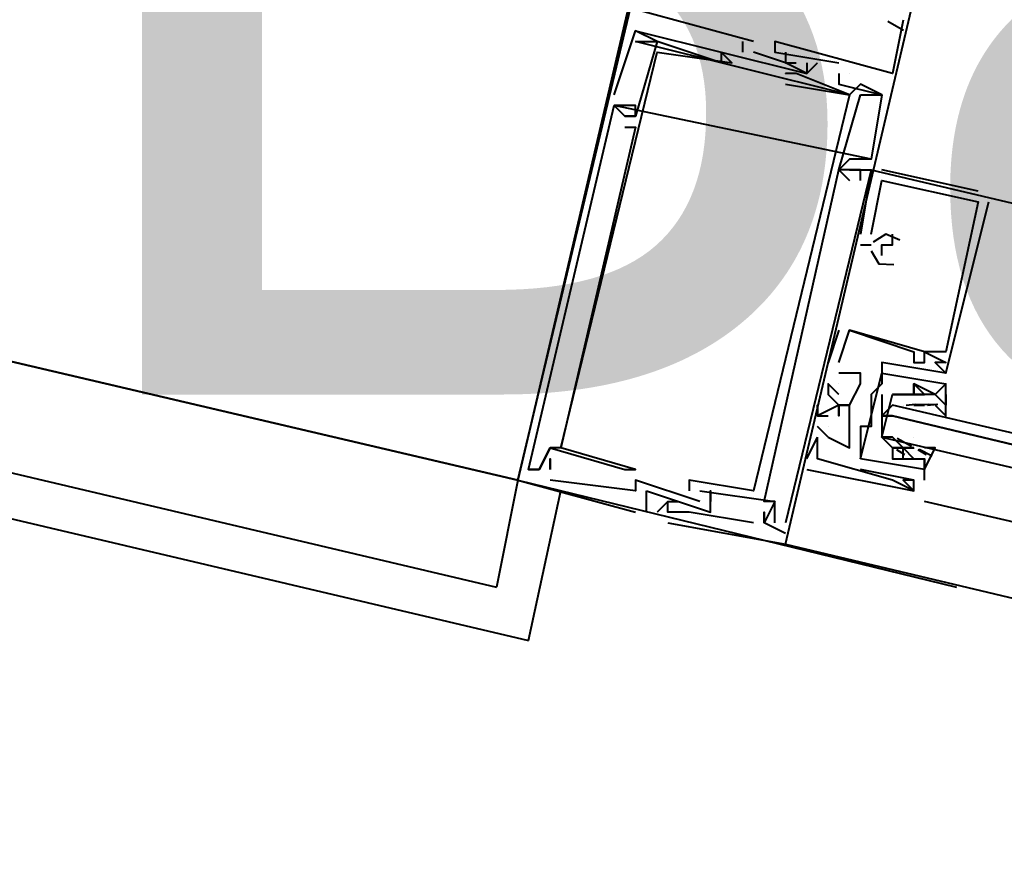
# Model space of a CAD drawing. Header units: feet. Extents: x -84 to 198, y -22 to 181.
# Drawn here: x 118.486 to 119.713, y 128.814 to 129.872 of the extents above; entities that cross this region are included whole.
import ezdxf
from ezdxf.enums import TextEntityAlignment as Align

# ---------------------------------------------------------------- set-up
doc = ezdxf.new("R2010")
doc.units = ezdxf.units.FT
for name, color, linetype in [('A-LINEA', 7, 'CONTINUOUS'), ('A-MURO-CONCRETO', 8, 'CONTINUOUS'), ('A-NOMBRE-ESPACIO', 2, 'CONTINUOUS')]:
    doc.layers.add(name, color=color, linetype=linetype)

msp = doc.modelspace()

# ---------------------------------------------------------------- linework, layer by layer
at = {"layer": 'A-LINEA'}
for p, q in [((113.5867, 130.4578), (119.08, 129.1644)), ((119.5676, 129.8699), (119.5871, 129.8584)), ((119.5676, 129.8699), (119.5871, 129.8584)), ((119.5676, 129.8699), (119.5871, 129.8584)), ((119.5867, 129.8711), (119.5867, 129.8711)), ((119.5867, 129.8711), (119.5867, 129.8711)), ((119.5867, 129.8711), (119.5867, 129.8711)), ((119.2533, 129.8578), (119.2533, 129.8578)), ((119.2533, 129.8578), (119.2533, 129.8578)), ((119.2533, 129.8578), (119.2533, 129.8578)), ((119.2533, 129.8578), (119.2533, 129.8578)), ((119.2533, 129.8578), (119.2533, 129.8578)), ((119.2533, 129.8578), (119.2533, 129.8578)), ((119.52, 129.7778), (119.2533, 129.8444)), ((119.2533, 129.8444), (119.2533, 129.8444)), ((119.52, 129.7778), (119.2533, 129.8444)), ((119.2533, 129.8444), (119.2533, 129.8444)), ((119.52, 129.7778), (119.2533, 129.8444)), ((119.2533, 129.8444), (119.2533, 129.8444)), ((119.28, 129.8444), (119.28, 129.8444)), ((119.28, 129.8444), (119.28, 129.8444)), ((119.28, 129.8444), (119.28, 129.8444)), ((119.28, 129.8444), (119.28, 129.8444)), ((119.28, 129.8444), (119.28, 129.8444)), ((119.28, 129.8444), (119.28, 129.8444)), ((119.3867, 129.8311), (119.3867, 129.8444)), ((119.3867, 129.8444), (119.3867, 129.8444)), ((119.3867, 129.8311), (119.3867, 129.8444)), ((119.3867, 129.8444), (119.3867, 129.8444)), ((119.3867, 129.8311), (119.3867, 129.8444)), ((119.3867, 129.8444), (119.3867, 129.8444)), ((119.4, 129.8444), (119.4, 129.8444)), ((119.4, 129.8444), (119.4, 129.8444)), ((119.4, 129.8444), (119.4, 129.8444)), ((119.4267, 129.8444), (119.4267, 129.8444)), ((119.4267, 129.8444), (119.4267, 129.8444)), ((119.4267, 129.8444), (119.4267, 129.8444)), ((119.28, 129.8311), (119.28, 129.8311)), ((119.28, 129.8311), (119.28, 129.8311)), ((119.28, 129.8311), (119.28, 129.8311)), ((119.36, 129.8311), (119.36, 129.8311)), ((119.36, 129.8311), (119.36, 129.8311)), ((119.36, 129.8311), (119.36, 129.8311)), ((119.3867, 129.8311), (119.3867, 129.8311)), ((119.3867, 129.8311), (119.3867, 129.8311)), ((119.3867, 129.8311), (119.3867, 129.8311)), ((119.4, 129.8311), (119.4, 129.8311)), ((119.4, 129.8311), (119.4, 129.8311)), ((119.4, 129.8311), (119.4, 129.8311)), ((119.4267, 129.8311), (119.4267, 129.8311)), ((119.4267, 129.8311), (119.4267, 129.8311)), ((119.4267, 129.8311), (119.4267, 129.8311)), ((119.44, 129.8311), (119.44, 129.8311)), ((119.44, 129.8311), (119.44, 129.8311)), ((119.44, 129.8311), (119.44, 129.8311)), ((119.36, 129.8178), (119.36, 129.8178)), ((119.36, 129.8178), (119.36, 129.8178)), ((119.36, 129.8178), (119.36, 129.8178)), ((119.3733, 129.8178), (119.3733, 129.8178)), ((119.3733, 129.8178), (119.3733, 129.8178)), ((119.3733, 129.8178), (119.3733, 129.8178)), ((119.44, 129.8178), (119.44, 129.8178)), ((119.44, 129.8178), (119.44, 129.8178)), ((119.44, 129.8178), (119.44, 129.8178)), ((119.44, 129.8178), (119.44, 129.8178)), ((119.44, 129.8178), (119.44, 129.8178)), ((119.44, 129.8178), (119.44, 129.8178)), ((119.44, 129.8178), (119.44, 129.8178)), ((119.44, 129.8178), (119.44, 129.8178)), ((119.44, 129.8178), (119.44, 129.8178)), ((119.4533, 129.8178), (119.4533, 129.8178)), ((119.4533, 129.8178), (119.4533, 129.8178)), ((119.4533, 129.8178), (119.4533, 129.8178)), ((119.4667, 129.8044), (119.48, 129.8178)), ((119.4667, 129.8178), (119.4667, 129.8178)), ((119.4667, 129.8044), (119.48, 129.8178)), ((119.4667, 129.8178), (119.4667, 129.8178)), ((119.4667, 129.8044), (119.48, 129.8178)), ((119.4667, 129.8178), (119.4667, 129.8178)), ((119.48, 129.8178), (119.48, 129.8178)), ((119.48, 129.8178), (119.48, 129.8178)), ((119.48, 129.8178), (119.48, 129.8178)), ((119.5067, 129.8178), (119.5067, 129.8178)), ((119.5067, 129.8178), (119.5067, 129.8178)), ((119.5067, 129.8178), (119.5067, 129.8178)), ((119.44, 129.8044), (119.44, 129.8044)), ((119.44, 129.8044), (119.44, 129.8044)), ((119.44, 129.8044), (119.44, 129.8044)), ((119.4533, 129.8044), (119.4533, 129.8044)), ((119.4533, 129.8044), (119.4533, 129.8044)), ((119.4533, 129.8044), (119.4533, 129.8044)), ((119.4667, 129.8044), (119.4667, 129.8044)), ((119.4667, 129.8044), (119.4667, 129.8044)), ((119.4667, 129.8044), (119.4667, 129.8044)), ((119.4667, 129.8044), (119.4667, 129.8044)), ((119.4667, 129.8044), (119.4667, 129.8044)), ((119.4667, 129.8044), (119.4667, 129.8044)), ((119.4667, 129.8044), (119.4667, 129.8044)), ((119.4667, 129.8044), (119.4667, 129.8044)), ((119.4667, 129.8044), (119.4667, 129.8044)), ((119.5067, 129.8044), (119.5067, 129.8044)), ((119.5067, 129.8044), (119.5067, 129.8044)), ((119.5067, 129.8044), (119.5067, 129.8044)), ((119.5067, 129.8044), (119.5067, 129.8044)), ((119.5067, 129.8044), (119.5067, 129.8044)), ((119.5067, 129.8044), (119.5067, 129.8044)), ((119.5067, 129.8044), (119.5067, 129.8044)), ((119.5067, 129.8044), (119.5067, 129.8044)), ((119.5067, 129.8044), (119.5067, 129.8044)), ((119.52, 129.8044), (119.52, 129.8044)), ((119.52, 129.8044), (119.52, 129.8044)), ((119.52, 129.8044), (119.52, 129.8044)), ((119.52, 129.8044), (119.52, 129.8044)), ((119.52, 129.8044), (119.52, 129.8044)), ((119.52, 129.8044), (119.52, 129.8044)), ((119.5733, 129.8044), (119.5733, 129.8044)), ((119.5733, 129.8044), (119.5733, 129.8044)), ((119.5733, 129.8044), (119.5733, 129.8044)), ((119.44, 129.7911), (119.44, 129.7911)), ((119.44, 129.7911), (119.44, 129.7911)), ((119.44, 129.7911), (119.44, 129.7911)), ((119.4667, 129.7911), (119.4667, 129.7911)), ((119.4667, 129.7911), (119.4667, 129.7911)), ((119.4667, 129.7911), (119.4667, 129.7911)), ((119.4667, 129.7911), (119.4667, 129.7911)), ((119.4667, 129.7911), (119.4667, 129.7911)), ((119.4667, 129.7911), (119.4667, 129.7911)), ((119.5067, 129.7911), (119.5067, 129.7911)), ((119.5067, 129.7911), (119.5067, 129.7911)), ((119.5067, 129.7911), (119.5067, 129.7911)), ((119.5333, 129.7911), (119.5333, 129.7911)), ((119.5333, 129.7911), (119.5333, 129.7911)), ((119.5333, 129.7911), (119.5333, 129.7911)), ((119.2267, 129.7778), (119.2267, 129.7778)), ((119.2267, 129.7778), (119.2267, 129.7778)), ((119.2267, 129.7778), (119.2267, 129.7778)), ((119.52, 129.7778), (119.52, 129.7778)), ((119.52, 129.7778), (119.52, 129.7778)), ((119.52, 129.7778), (119.52, 129.7778)), ((119.52, 129.7778), (119.52, 129.7778)), ((119.52, 129.7778), (119.52, 129.7778)), ((119.52, 129.7778), (119.52, 129.7778)), ((119.5333, 129.7778), (119.5333, 129.7778)), ((119.5333, 129.7778), (119.5333, 129.7778)), ((119.5333, 129.7778), (119.5333, 129.7778)), ((119.56, 129.7778), (119.56, 129.7778)), ((119.56, 129.7778), (119.56, 129.7778)), ((119.56, 129.7778), (119.56, 129.7778)), ((119.56, 129.7778), (119.56, 129.7778)), ((119.56, 129.7778), (119.56, 129.7778)), ((119.56, 129.7778), (119.56, 129.7778)), ((119.56, 129.7778), (119.56, 129.7778)), ((119.56, 129.7778), (119.56, 129.7778)), ((119.56, 129.7778), (119.56, 129.7778)), ((119.5467, 129.6978), (119.2267, 129.7644)), ((119.2267, 129.7644), (119.2267, 129.7644)), ((119.2267, 129.7644), (119.2267, 129.7644)), ((119.5467, 129.6978), (119.2267, 129.7644)), ((119.2267, 129.7644), (119.2267, 129.7644)), ((119.2267, 129.7644), (119.2267, 129.7644)), ((119.5467, 129.6978), (119.2267, 129.7644)), ((119.2267, 129.7644), (119.2267, 129.7644)), ((119.2267, 129.7644), (119.2267, 129.7644)), ((119.2533, 129.7644), (119.2533, 129.7644)), ((119.2533, 129.7644), (119.2533, 129.7644)), ((119.2533, 129.7644), (119.2533, 129.7644)), ((119.24, 129.7511), (119.24, 129.7511)), ((119.24, 129.7511), (119.24, 129.7511)), ((119.24, 129.7511), (119.24, 129.7511)), ((119.24, 129.7511), (119.24, 129.7511)), ((119.24, 129.7511), (119.24, 129.7511)), ((119.24, 129.7511), (119.24, 129.7511)), ((119.24, 129.7511), (119.24, 129.7511)), ((119.24, 129.7511), (119.24, 129.7511)), ((119.24, 129.7511), (119.24, 129.7511)), ((119.2533, 129.7511), (119.2533, 129.7511)), ((119.2533, 129.7511), (119.2533, 129.7511)), ((119.2533, 129.7511), (119.2533, 129.7511)), ((119.2533, 129.7511), (119.2533, 129.7511)), ((119.2533, 129.7511), (119.2533, 129.7511)), ((119.2533, 129.7511), (119.2533, 129.7511)), ((119.2533, 129.7511), (119.2533, 129.7511)), ((119.2533, 129.7511), (119.2533, 129.7511)), ((119.2533, 129.7511), (119.2533, 129.7511)), ((119.24, 129.7378), (119.24, 129.7378)), ((119.24, 129.7378), (119.2533, 129.7378)), ((119.24, 129.7378), (119.24, 129.7378)), ((119.24, 129.7378), (119.2533, 129.7378)), ((119.24, 129.7378), (119.24, 129.7378)), ((119.24, 129.7378), (119.2533, 129.7378)), ((119.2533, 129.7378), (119.2533, 129.7378)), ((119.2533, 129.7378), (119.2533, 129.7378)), ((119.2533, 129.7378), (119.2533, 129.7378)), ((119.52, 129.6978), (119.52, 129.6978)), ((119.52, 129.6978), (119.52, 129.6978)), ((119.52, 129.6978), (119.52, 129.6978)), ((119.5467, 129.6978), (119.5467, 129.6978)), ((119.5467, 129.6978), (119.5467, 129.6978)), ((119.5467, 129.6978), (119.5467, 129.6978)), ((119.5067, 129.6844), (119.5067, 129.6844)), ((119.5067, 129.6844), (119.5067, 129.6844)), ((119.5067, 129.6844), (119.5067, 129.6844)), ((119.5067, 129.6844), (119.5067, 129.6844)), ((119.5067, 129.6844), (119.5067, 129.6844)), ((119.5067, 129.6844), (119.5067, 129.6844)), ((119.5067, 129.6844), (119.5067, 129.6844)), ((119.5067, 129.6844), (119.5067, 129.6844)), ((119.5067, 129.6844), (119.5067, 129.6844)), ((119.52, 129.6844), (119.52, 129.6844)), ((119.52, 129.6844), (119.52, 129.6844)), ((119.52, 129.6844), (119.52, 129.6844)), ((119.52, 129.6844), (119.52, 129.6844)), ((119.52, 129.6844), (119.52, 129.6844)), ((119.52, 129.6844), (119.52, 129.6844)), ((119.5333, 129.6844), (119.5333, 129.6844)), ((119.5467, 129.6844), (119.5333, 129.6044)), ((119.5333, 129.6844), (119.5333, 129.6844)), ((119.5467, 129.6844), (119.5333, 129.6044)), ((119.5333, 129.6844), (119.5333, 129.6844)), ((119.5467, 129.6844), (119.5333, 129.6044)), ((119.5467, 129.6844), (119.5467, 129.6844)), ((119.5467, 129.6844), (119.5467, 129.6844)), ((119.5467, 129.6844), (119.5467, 129.6844)), ((119.5467, 129.6844), (119.5467, 129.6844)), ((119.5467, 129.6844), (119.5467, 129.6844)), ((119.5467, 129.6844), (119.5467, 129.6844)), ((119.68, 129.6578), (119.56, 129.6844)), ((119.56, 129.6844), (119.56, 129.6844)), ((119.68, 129.6578), (119.56, 129.6844)), ((119.56, 129.6844), (119.56, 129.6844)), ((119.68, 129.6578), (119.56, 129.6844)), ((119.56, 129.6844), (119.56, 129.6844)), ((119.52, 129.6711), (119.52, 129.6711)), ((119.52, 129.6711), (119.52, 129.6711)), ((119.52, 129.6711), (119.52, 129.6711)), ((119.5333, 129.6711), (119.5333, 129.6711)), ((119.5333, 129.6711), (119.5333, 129.6711)), ((119.5333, 129.6711), (119.5333, 129.6711)), ((119.56, 129.6711), (119.56, 129.6711)), ((119.56, 129.6711), (119.56, 129.6711)), ((119.56, 129.6711), (119.56, 129.6711)), ((119.56, 129.6711), (119.56, 129.6711)), ((119.56, 129.6711), (119.56, 129.6711)), ((119.56, 129.6711), (119.56, 129.6711)), ((119.68, 129.6578), (119.68, 129.6578)), ((119.68, 129.6578), (119.68, 129.6578)), ((119.68, 129.6578), (119.68, 129.6578)), ((119.68, 129.6444), (119.68, 129.6444)), ((119.68, 129.6444), (119.68, 129.6444)), ((119.68, 129.6444), (119.68, 129.6444)), ((119.68, 129.6444), (119.68, 129.6444)), ((119.68, 129.6444), (119.68, 129.6444)), ((119.68, 129.6444), (119.68, 129.6444)), ((119.6933, 129.6444), (119.6933, 129.6444)), ((119.6933, 129.6444), (119.6933, 129.6444)), ((119.6933, 129.6444), (119.6933, 129.6444)), ((119.5333, 129.6044), (119.5333, 129.6044)), ((119.5333, 129.6044), (119.5333, 129.6044)), ((119.5333, 129.6044), (119.5333, 129.6044)), ((119.5467, 129.6044), (119.5467, 129.6044)), ((119.5467, 129.6044), (119.5467, 129.6044)), ((119.5467, 129.6044), (119.5467, 129.6044)), ((119.5733, 129.6044), (119.5733, 129.6044)), ((119.5733, 129.6044), (119.5733, 129.6044)), ((119.5733, 129.6044), (119.5733, 129.6044)), ((119.5333, 129.5911), (119.5467, 129.5911)), ((119.5333, 129.5911), (119.5333, 129.5911)), ((119.5333, 129.5911), (119.5467, 129.5911)), ((119.5333, 129.5911), (119.5333, 129.5911)), ((119.5333, 129.5911), (119.5467, 129.5911)), ((119.5333, 129.5911), (119.5333, 129.5911)), ((119.5467, 129.5911), (119.5467, 129.5911)), ((119.5467, 129.5911), (119.5467, 129.5911)), ((119.5467, 129.5911), (119.5467, 129.5911)), ((119.56, 129.5911), (119.56, 129.5911)), ((119.56, 129.5911), (119.56, 129.5911)), ((119.56, 129.5911), (119.56, 129.5911)), ((119.5733, 129.5911), (119.5733, 129.5911)), ((119.5733, 129.5911), (119.5733, 129.5911)), ((119.5733, 129.5911), (119.5733, 129.5911)), ((119.56, 129.5778), (119.56, 129.5778)), ((119.56, 129.5778), (119.56, 129.5778)), ((119.56, 129.5778), (119.56, 129.5778)), ((119.5067, 129.4844), (119.4933, 129.4444)), ((119.5067, 129.4844), (119.4933, 129.4444)), ((119.5067, 129.4844), (119.4933, 129.4444)), ((119.5067, 129.4844), (119.5067, 129.4844)), ((119.5067, 129.4844), (119.5067, 129.4844)), ((119.5067, 129.4844), (119.5067, 129.4844)), ((119.52, 129.4844), (119.52, 129.4844)), ((119.52, 129.4844), (119.52, 129.4844)), ((119.52, 129.4844), (119.52, 129.4844)), ((119.52, 129.4844), (119.52, 129.4844)), ((119.52, 129.4844), (119.52, 129.4844)), ((119.52, 129.4844), (119.52, 129.4844)), ((119.6, 129.4578), (119.6, 129.4578)), ((119.6, 129.4578), (119.6, 129.4578)), ((119.6, 129.4578), (119.6, 129.4578)), ((119.6, 129.4578), (119.6, 129.4578)), ((119.6, 129.4578), (119.6, 129.4578)), ((119.6, 129.4578), (119.6, 129.4578)), ((119.6133, 129.4578), (119.6133, 129.4578)), ((119.6133, 129.4578), (119.6133, 129.4578)), ((119.6133, 129.4578), (119.6133, 129.4578)), ((119.6133, 129.4578), (119.6133, 129.4578)), ((119.6133, 129.4578), (119.6133, 129.4578)), ((119.6133, 129.4578), (119.6133, 129.4578)), ((119.64, 129.4578), (119.64, 129.4578)), ((119.64, 129.4578), (119.64, 129.4578)), ((119.64, 129.4578), (119.64, 129.4578)), ((119.4933, 129.4444), (119.4933, 129.4444)), ((119.4933, 129.4444), (119.4933, 129.4444)), ((119.4933, 129.4444), (119.4933, 129.4444)), ((119.5067, 129.4444), (119.5067, 129.4444)), ((119.5067, 129.4444), (119.5067, 129.4444)), ((119.5067, 129.4444), (119.5067, 129.4444)), ((119.5067, 129.4444), (119.5067, 129.4444)), ((119.5067, 129.4444), (119.5067, 129.4444)), ((119.5067, 129.4444), (119.5067, 129.4444)), ((119.56, 129.4444), (119.56, 129.4444)), ((119.56, 129.4444), (119.56, 129.4444)), ((119.6, 129.4444), (119.6, 129.4444)), ((119.6, 129.4444), (119.6, 129.4444)), ((119.6, 129.4444), (119.6, 129.4444)), ((119.6133, 129.4444), (119.6133, 129.4444)), ((119.6133, 129.4444), (119.6133, 129.4444)), ((119.6133, 129.4444), (119.6133, 129.4444)), ((119.6267, 129.4444), (119.6267, 129.4444)), ((119.6267, 129.4444), (119.6267, 129.4444)), ((119.6267, 129.4444), (119.6267, 129.4444)), ((119.64, 129.4444), (119.64, 129.4444)), ((119.64, 129.4444), (119.64, 129.4444)), ((119.64, 129.4444), (119.64, 129.4444)), ((119.5067, 129.4311), (119.5067, 129.4311)), ((119.5067, 129.4311), (119.5067, 129.4311)), ((119.5067, 129.4311), (119.5067, 129.4311)), ((119.5067, 129.4311), (119.5067, 129.4311)), ((119.5067, 129.4311), (119.5067, 129.4311)), ((119.5067, 129.4311), (119.5067, 129.4311)), ((119.5067, 129.4311), (119.5067, 129.4311)), ((119.5067, 129.4311), (119.5067, 129.4311)), ((119.5067, 129.4311), (119.5067, 129.4311)), ((119.5333, 129.4311), (119.5333, 129.4311)), ((119.5333, 129.4311), (119.5333, 129.4311)), ((119.5333, 129.4311), (119.5333, 129.4311)), ((119.56, 129.4311), (119.56, 129.4311)), ((119.56, 129.4311), (119.56, 129.4311)), ((119.64, 129.4311), (119.64, 129.4311)), ((119.64, 129.4311), (119.64, 129.4311)), ((119.64, 129.4311), (119.64, 129.4311)), ((119.64, 129.4311), (119.64, 129.4311)), ((119.64, 129.4311), (119.64, 129.4311)), ((119.4933, 129.4178), (119.4933, 129.4178)), ((119.4933, 129.4178), (119.4933, 129.4178)), ((119.4933, 129.4178), (119.4933, 129.4178)), ((119.5067, 129.4178), (119.5067, 129.4178)), ((119.5067, 129.4178), (119.5067, 129.4178)), ((119.5067, 129.4178), (119.5067, 129.4178)), ((119.5333, 129.4178), (119.5333, 129.4178)), ((119.5333, 129.4178), (119.5333, 129.4178)), ((119.5333, 129.4178), (119.5333, 129.4178)), ((119.56, 129.4178), (119.56, 129.4178)), ((119.56, 129.4178), (119.56, 129.4178)), ((119.6, 129.4178), (119.6, 129.4178)), ((119.6, 129.4178), (119.6, 129.4178)), ((119.6, 129.4178), (119.6, 129.4178)), ((119.6, 129.4178), (119.6, 129.4178)), ((119.64, 129.4178), (119.64, 129.4178)), ((119.64, 129.4178), (119.64, 129.4178)), ((119.64, 129.4178), (119.64, 129.4178)), ((119.64, 129.4178), (119.64, 129.4178)), ((119.4933, 129.4044), (119.4933, 129.4044)), ((119.4933, 129.4044), (119.4933, 129.4044)), ((119.4933, 129.4044), (119.4933, 129.4044)), ((119.5067, 129.4044), (119.5067, 129.4044)), ((119.5067, 129.4044), (119.5067, 129.4044)), ((119.5067, 129.4044), (119.5067, 129.4044)), ((119.5467, 129.4044), (119.5467, 129.4044)), ((119.5467, 129.4044), (119.5467, 129.4044)), ((119.6, 129.4044), (119.6, 129.4044)), ((119.6, 129.4044), (119.6, 129.4044)), ((119.6, 129.4044), (119.6, 129.4044)), ((119.6, 129.4044), (119.6, 129.4044)), ((119.6133, 129.4044), (119.6133, 129.4044)), ((119.6133, 129.4044), (119.6133, 129.4044)), ((119.6133, 129.4044), (119.6133, 129.4044)), ((119.6133, 129.4044), (119.6133, 129.4044)), ((119.6267, 129.4044), (119.6267, 129.4044)), ((119.6267, 129.4044), (119.6267, 129.4044)), ((119.6267, 129.4044), (119.6267, 129.4044)), ((119.6267, 129.4044), (119.6267, 129.4044)), ((119.48, 129.3911), (119.48, 129.3911)), ((119.48, 129.3911), (119.48, 129.3911)), ((119.48, 129.3911), (119.48, 129.3911)), ((119.5067, 129.3911), (119.5067, 129.3911)), ((119.5067, 129.3911), (119.5067, 129.3911)), ((119.5067, 129.3911), (119.5067, 129.3911)), ((119.52, 129.3911), (119.52, 129.3911)), ((119.52, 129.3911), (119.52, 129.3911)), ((119.52, 129.3911), (119.52, 129.3911)), ((119.5467, 129.3911), (119.5467, 129.3911)), ((119.5467, 129.3911), (119.5467, 129.3911)), ((119.5867, 129.3911), (119.5867, 129.3911)), ((119.5902, 129.3913), (119.6021, 129.3923)), ((119.5977, 129.392), (119.6181, 129.3925)), ((119.6, 129.3911), (119.6133, 129.3911)), ((119.6, 129.3911), (119.6, 129.3911)), ((119.6115, 129.3919), (119.6298, 129.3922)), ((119.6133, 129.3911), (119.6133, 129.3911)), ((119.6133, 129.3911), (119.6133, 129.3911)), ((119.6168, 129.3913), (119.6287, 129.3923)), ((119.64, 129.3911), (119.64, 129.3911)), ((119.64, 129.3911), (119.64, 129.3911)), ((119.48, 129.3778), (119.48, 129.3778)), ((119.48, 129.3778), (119.48, 129.3778)), ((119.48, 129.3778), (119.48, 129.3778)), ((119.48, 129.3778), (119.48, 129.3778)), ((119.48, 129.3778), (119.48, 129.3778)), ((119.48, 129.3778), (119.48, 129.3778)), ((119.4933, 129.3778), (119.4933, 129.3778)), ((119.4933, 129.3778), (119.4933, 129.3778)), ((119.4933, 129.3778), (119.4933, 129.3778)), ((119.56, 129.3778), (119.56, 129.3778)), ((119.4933, 129.3511), (119.48, 129.3644)), ((119.48, 129.3644), (119.48, 129.3644)), ((119.4933, 129.3511), (119.48, 129.3644)), ((119.48, 129.3644), (119.48, 129.3644)), ((119.4933, 129.3511), (119.48, 129.3644)), ((119.48, 129.3644), (119.48, 129.3644)), ((119.4933, 129.3644), (119.4933, 129.3644)), ((119.4933, 129.3644), (119.4933, 129.3644)), ((119.4933, 129.3644), (119.4933, 129.3644)), ((119.52, 129.3644), (119.52, 129.3644)), ((119.52, 129.3644), (119.52, 129.3644)), ((119.52, 129.3644), (119.52, 129.3644)), ((119.5333, 129.3644), (119.5333, 129.3644)), ((119.5333, 129.3644), (119.5333, 129.3644)), ((119.5467, 129.3644), (119.5467, 129.3644)), ((119.5467, 129.3644), (119.5467, 129.3644)), ((119.48, 129.3511), (119.48, 129.3511)), ((119.48, 129.3511), (119.48, 129.3511)), ((119.48, 129.3511), (119.48, 129.3511)), ((119.48, 129.3511), (119.48, 129.3511)), ((119.48, 129.3511), (119.48, 129.3511)), ((119.48, 129.3511), (119.48, 129.3511)), ((119.4933, 129.3511), (119.4933, 129.3511)), ((119.4933, 129.3511), (119.4933, 129.3511)), ((119.4933, 129.3511), (119.4933, 129.3511)), ((119.4933, 129.3511), (119.4933, 129.3511)), ((119.4933, 129.3511), (119.4933, 129.3511)), ((119.4933, 129.3511), (119.4933, 129.3511)), ((119.5733, 129.3511), (119.5733, 129.3511)), ((119.6, 129.3511), (119.6, 129.3511)), ((119.5972, 129.3397), (119.5793, 129.3494)), ((119.1467, 129.3378), (119.1467, 129.3378)), ((119.1467, 129.3378), (119.1467, 129.3378)), ((119.1467, 129.3378), (119.1467, 129.3378)), ((119.1467, 129.3378), (119.1467, 129.3378)), ((119.1467, 129.3378), (119.1467, 129.3378)), ((119.1467, 129.3378), (119.1467, 129.3378)), ((119.16, 129.3378), (119.16, 129.3378)), ((119.16, 129.3378), (119.16, 129.3378)), ((119.16, 129.3378), (119.16, 129.3378)), ((119.16, 129.3378), (119.16, 129.3378)), ((119.16, 129.3378), (119.16, 129.3378)), ((119.16, 129.3378), (119.16, 129.3378)), ((119.52, 129.3378), (119.52, 129.3378)), ((119.52, 129.3378), (119.52, 129.3378)), ((119.52, 129.3378), (119.52, 129.3378)), ((119.5333, 129.3378), (119.5333, 129.3378)), ((119.5333, 129.3378), (119.5333, 129.3378)), ((119.5733, 129.3378), (119.5733, 129.3378)), ((119.5733, 129.3378), (119.5733, 129.3378)), ((119.5733, 129.3378), (119.5733, 129.3378)), ((119.5733, 129.3378), (119.5733, 129.3378)), ((119.5889, 129.3293), (119.5788, 129.3355)), ((119.5867, 129.3378), (119.5867, 129.3378)), ((119.5867, 129.3378), (119.5867, 129.3378)), ((119.6, 129.3378), (119.5867, 129.3378)), ((119.5867, 129.3378), (119.5867, 129.3378)), ((119.5867, 129.3378), (119.5867, 129.3378)), ((119.6, 129.3378), (119.6, 129.3378)), ((119.6, 129.3378), (119.6, 129.3378)), ((119.6156, 129.3293), (119.6054, 129.3355)), ((119.6226, 129.3275), (119.6064, 129.3359)), ((119.1467, 129.3244), (119.1467, 129.3244)), ((119.1467, 129.3244), (119.1467, 129.3244)), ((119.1467, 129.3244), (119.1467, 129.3244)), ((119.4667, 129.3244), (119.4667, 129.3244)), ((119.4667, 129.3244), (119.4667, 129.3244)), ((119.4667, 129.3244), (119.4667, 129.3244)), ((119.48, 129.3244), (119.48, 129.3244)), ((119.48, 129.3244), (119.48, 129.3244)), ((119.48, 129.3244), (119.48, 129.3244)), ((119.48, 129.3244), (119.48, 129.3244)), ((119.48, 129.3244), (119.48, 129.3244)), ((119.48, 129.3244), (119.48, 129.3244)), ((119.5333, 129.3244), (119.5333, 129.3244)), ((119.5333, 129.3244), (119.5333, 129.3244)), ((119.5733, 129.3244), (119.5733, 129.3244)), ((119.5733, 129.3244), (119.5733, 129.3244)), ((119.5733, 129.3244), (119.5733, 129.3244)), ((119.5733, 129.3244), (119.5733, 129.3244)), ((119.5867, 129.3244), (119.5867, 129.3244)), ((119.5867, 129.3244), (119.5867, 129.3244)), ((119.6133, 129.2978), (119.6133, 129.3244)), ((119.6133, 129.3244), (119.6133, 129.3244)), ((119.6133, 129.3244), (119.6133, 129.3244)), ((119.6133, 129.2978), (119.6133, 129.3244)), ((119.6133, 129.3244), (119.6133, 129.3244)), ((119.6133, 129.3244), (119.6133, 129.3244)), ((119.12, 129.3111), (119.12, 129.3111)), ((119.12, 129.3111), (119.12, 129.3111)), ((119.12, 129.3111), (119.12, 129.3111)), ((119.12, 129.3111), (119.12, 129.3111)), ((119.12, 129.3111), (119.12, 129.3111)), ((119.12, 129.3111), (119.12, 129.3111)), ((119.1333, 129.3111), (119.1333, 129.3111)), ((119.1333, 129.3111), (119.1333, 129.3111)), ((119.1333, 129.3111), (119.1333, 129.3111)), ((119.1333, 129.3111), (119.1333, 129.3111)), ((119.1333, 129.3111), (119.1333, 129.3111)), ((119.1333, 129.3111), (119.1333, 129.3111)), ((119.1333, 129.3111), (119.1333, 129.3111)), ((119.1333, 129.3111), (119.1333, 129.3111)), ((119.1333, 129.3111), (119.1333, 129.3111)), ((119.1467, 129.3111), (119.1467, 129.3111)), ((119.1467, 129.3111), (119.1467, 129.3111)), ((119.1467, 129.3111), (119.1467, 129.3111)), ((119.1467, 129.3111), (119.1467, 129.3111)), ((119.1467, 129.3111), (119.1467, 129.3111)), ((119.1467, 129.3111), (119.1467, 129.3111)), ((119.24, 129.3111), (119.24, 129.3111)), ((119.24, 129.3111), (119.24, 129.3111)), ((119.24, 129.3111), (119.24, 129.3111)), ((119.2533, 129.3111), (119.2533, 129.3111)), ((119.2533, 129.3111), (119.2533, 129.3111)), ((119.2533, 129.3111), (119.2533, 129.3111)), ((119.4667, 129.3111), (119.4667, 129.3111)), ((119.4667, 129.3111), (119.4667, 129.3111)), ((119.4667, 129.3111), (119.4667, 129.3111)), ((119.6, 129.2978), (119.5333, 129.3111)), ((119.5333, 129.3111), (119.5333, 129.3111)), ((119.6, 129.2978), (119.5333, 129.3111)), ((119.5333, 129.3111), (119.5333, 129.3111)), ((119.6133, 129.3111), (119.6133, 129.3111)), ((119.6133, 129.3111), (119.6133, 129.3111)), ((119.6133, 129.3111), (119.6133, 129.3111)), ((119.6133, 129.3111), (119.6133, 129.3111)), ((119.1067, 129.2978), (119.08, 129.1644)), ((119.1067, 129.2978), (119.6533, 129.1644)), ((119.1067, 129.2978), (119.6533, 129.1644)), ((119.1067, 129.2978), (119.1067, 129.2978)), ((119.1067, 129.2978), (119.1067, 129.2978)), ((119.1067, 129.2978), (119.1067, 129.2978)), ((119.1467, 129.2978), (119.1467, 129.2978)), ((119.1467, 129.2978), (119.1467, 129.2978)), ((119.1467, 129.2978), (119.1467, 129.2978)), ((119.2533, 129.2978), (119.2533, 129.2978)), ((119.2533, 129.2978), (119.2533, 129.2978)), ((119.2533, 129.2978), (119.2533, 129.2978)), ((119.32, 129.2978), (119.32, 129.2978)), ((119.32, 129.2978), (119.32, 129.2978)), ((119.32, 129.2978), (119.32, 129.2978)), ((119.5733, 129.2978), (119.5733, 129.2978)), ((119.5733, 129.2978), (119.5733, 129.2978)), ((119.5733, 129.2978), (119.5733, 129.2978)), ((119.5867, 129.2978), (119.5867, 129.2978)), ((119.5867, 129.2978), (119.5867, 129.2978)), ((119.5867, 129.2978), (119.5867, 129.2978)), ((119.6, 129.2978), (119.6, 129.2978)), ((119.6, 129.2978), (119.6, 129.2978)), ((119.6, 129.2978), (119.6, 129.2978)), ((119.6, 129.2978), (119.6, 129.2978)), ((119.6, 129.2978), (119.6, 129.2978)), ((119.6133, 129.2978), (119.6133, 129.2978)), ((119.6133, 129.2978), (119.6133, 129.2978)), ((119.12, 129.0978), (119.16, 129.2844)), ((119.2533, 129.2844), (119.2533, 129.2844)), ((119.2533, 129.2844), (119.2533, 129.2844)), ((119.2533, 129.2844), (119.2533, 129.2844)), ((119.2667, 129.2578), (119.2667, 129.2844)), ((119.2667, 129.2844), (119.2667, 129.2844)), ((119.2667, 129.2578), (119.2667, 129.2844)), ((119.2667, 129.2844), (119.2667, 129.2844)), ((119.2667, 129.2578), (119.2667, 129.2844)), ((119.2667, 129.2844), (119.2667, 129.2844)), ((119.32, 129.2844), (119.32, 129.2844)), ((119.32, 129.2844), (119.32, 129.2844)), ((119.32, 129.2844), (119.32, 129.2844)), ((119.3333, 129.2844), (119.3333, 129.2844)), ((119.3333, 129.2844), (119.3333, 129.2844)), ((119.3333, 129.2844), (119.3333, 129.2844)), ((119.3467, 129.2844), (119.3467, 129.2844)), ((119.3467, 129.2844), (119.3467, 129.2844)), ((119.3467, 129.2844), (119.3467, 129.2844)), ((119.4, 129.2844), (119.4, 129.2844)), ((119.4, 129.2844), (119.4, 129.2844)), ((119.4, 129.2844), (119.4, 129.2844)), ((119.6, 129.2844), (119.6, 129.2844)), ((119.6, 129.2844), (119.6, 129.2844)), ((119.6, 129.2844), (119.6, 129.2844)), ((119.6, 129.2844), (119.6, 129.2844)), ((119.6, 129.2844), (119.6, 129.2844)), ((119.6, 129.2844), (119.6, 129.2844)), ((119.2667, 129.2711), (119.2667, 129.2711)), ((119.2667, 129.2711), (119.2667, 129.2711)), ((119.2667, 129.2711), (119.2667, 129.2711)), ((119.2933, 129.2711), (119.28, 129.2578)), ((119.2933, 129.2711), (119.28, 129.2578)), ((119.2933, 129.2711), (119.28, 129.2578)), ((119.2933, 129.2711), (119.2933, 129.2711)), ((119.2933, 129.2711), (119.2933, 129.2711)), ((119.2933, 129.2711), (119.2933, 129.2711)), ((119.2933, 129.2711), (119.2933, 129.2711)), ((119.2933, 129.2711), (119.2933, 129.2711)), ((119.2933, 129.2711), (119.2933, 129.2711)), ((119.3067, 129.2711), (119.3067, 129.2711)), ((119.3067, 129.2711), (119.3067, 129.2711)), ((119.3067, 129.2711), (119.3067, 129.2711)), ((119.3333, 129.2711), (119.3333, 129.2711)), ((119.3333, 129.2711), (119.3333, 129.2711)), ((119.3333, 129.2711), (119.3333, 129.2711)), ((119.3467, 129.2711), (119.3467, 129.2711)), ((119.3467, 129.2711), (119.3467, 129.2711)), ((119.3467, 129.2711), (119.3467, 129.2711)), ((119.4133, 129.2711), (119.4133, 129.2711)), ((119.4133, 129.2711), (119.4133, 129.2711)), ((119.4133, 129.2711), (119.4133, 129.2711)), ((119.4267, 129.2711), (119.4267, 129.2711)), ((119.4267, 129.2711), (119.4267, 129.2711)), ((119.4267, 129.2711), (119.4267, 129.2711)), ((119.4267, 129.2711), (119.4267, 129.2711)), ((119.4267, 129.2711), (119.4267, 129.2711)), ((119.4267, 129.2711), (119.4267, 129.2711)), ((122.2933, 128.6444), (119.6133, 129.2711)), ((119.2533, 129.2578), (119.2533, 129.2578)), ((119.2533, 129.2578), (119.2533, 129.2578)), ((119.2533, 129.2578), (119.2533, 129.2578)), ((119.2667, 129.2578), (119.2667, 129.2578)), ((119.2667, 129.2578), (119.2667, 129.2578)), ((119.2667, 129.2578), (119.2667, 129.2578)), ((119.28, 129.2578), (119.28, 129.2578)), ((119.28, 129.2578), (119.28, 129.2578)), ((119.28, 129.2578), (119.28, 129.2578)), ((119.2933, 129.2578), (119.2933, 129.2578)), ((119.2933, 129.2578), (119.2933, 129.2578)), ((119.2933, 129.2578), (119.2933, 129.2578)), ((119.2933, 129.2578), (119.2933, 129.2578)), ((119.2933, 129.2578), (119.2933, 129.2578)), ((119.2933, 129.2578), (119.2933, 129.2578)), ((119.32, 129.2578), (119.32, 129.2578)), ((119.32, 129.2578), (119.32, 129.2578)), ((119.32, 129.2578), (119.32, 129.2578)), ((119.3467, 129.2578), (119.3467, 129.2578)), ((119.3467, 129.2578), (119.3467, 129.2578)), ((119.3467, 129.2578), (119.3467, 129.2578)), ((119.4133, 129.2578), (119.4133, 129.2578)), ((119.4133, 129.2578), (119.4133, 129.2578)), ((119.4133, 129.2578), (119.4133, 129.2578)), ((119.2933, 129.2444), (119.2933, 129.2444)), ((119.2933, 129.2444), (119.2933, 129.2444)), ((119.2933, 129.2444), (119.2933, 129.2444)), ((119.4, 129.2444), (119.4, 129.2444)), ((119.4, 129.2444), (119.4, 129.2444)), ((119.4, 129.2444), (119.4, 129.2444)), ((119.4133, 129.2444), (119.4133, 129.2444)), ((119.4133, 129.2444), (119.4133, 129.2444)), ((119.4133, 129.2444), (119.4133, 129.2444)), ((119.4133, 129.2444), (119.4133, 129.2444)), ((119.4133, 129.2444), (119.4133, 129.2444)), ((119.4133, 129.2444), (119.4133, 129.2444)), ((119.4133, 129.2444), (119.4133, 129.2444)), ((119.4133, 129.2444), (119.4133, 129.2444)), ((119.4133, 129.2444), (119.4133, 129.2444)), ((119.4267, 129.2444), (119.4267, 129.2444)), ((119.4267, 129.2444), (119.4267, 129.2444)), ((119.4267, 129.2444), (119.4267, 129.2444)), ((119.44, 129.2444), (119.44, 129.2444)), ((119.44, 129.2444), (119.44, 129.2444)), ((119.44, 129.2444), (119.44, 129.2444)), ((119.44, 129.2311), (119.44, 129.2311)), ((119.44, 129.2311), (119.44, 129.2311)), ((119.44, 129.2311), (119.44, 129.2311)), ((119.44, 129.2178), (119.44, 129.2178)), ((119.44, 129.2178), (119.44, 129.2178)), ((119.44, 129.2178), (126.6933, 127.4978)), ((119.44, 129.2178), (119.44, 129.2178))]:
    msp.add_line(p, q, dxfattribs=at)
for points in [[(113.92, 132.1111), (113.52, 130.4178), (119.12, 129.0978)], [(119.1067, 129.2978), (119.4533, 130.7511), (116.04, 131.5511), (115.6933, 130.0978), (119.1067, 129.2978)], [(119.2667, 129.9644), (119.2667, 129.9644), (119.2667, 129.9644), (119.28, 129.9644), (119.2667, 129.9778), (119.1067, 129.2978), (119.2533, 129.2578)], [(119.2667, 129.9644), (119.2667, 129.9644), (119.2667, 129.9644), (119.28, 129.9644), (119.2667, 129.9778), (119.1067, 129.2978), (119.2533, 129.2578)], [(119.2667, 129.9644), (119.2667, 129.9644), (119.2667, 129.9644), (119.28, 129.9644), (119.2667, 129.9778), (119.1067, 129.2978), (119.2533, 129.2578)], [(119.4, 129.8444), (119.2533, 129.8844), (119.2667, 129.9378)], [(119.4, 129.8444), (119.2533, 129.8844), (119.2667, 129.9378)], [(119.4, 129.8444), (119.2533, 129.8844), (119.2667, 129.9378)], [(119.2933, 129.2444), (119.44, 129.2178), (119.6, 129.8978)], [(119.2933, 129.2444), (119.44, 129.2178), (119.6, 129.8978)], [(119.2933, 129.2444), (119.44, 129.2178), (119.6, 129.8978)], [(119.5867, 129.8711), (119.5733, 129.8044), (119.4267, 129.8444), (119.4267, 129.8311), (119.5067, 129.8178)], [(119.5867, 129.8711), (119.5733, 129.8044), (119.4267, 129.8444), (119.4267, 129.8311), (119.5067, 129.8178)], [(119.5867, 129.8711), (119.5733, 129.8044), (119.4267, 129.8444), (119.4267, 129.8311), (119.5067, 129.8178)], [(119.24, 129.7378), (119.2533, 129.7378), (119.16, 129.3378), (119.1467, 129.3378), (119.1333, 129.3111), (119.12, 129.3111), (119.1333, 129.3111), (119.1467, 129.3378), (119.24, 129.3111), (119.2533, 129.3111), (119.16, 129.3378), (119.28, 129.8311), (119.3733, 129.8178), (119.3733, 129.8178), (119.36, 129.8311), (119.36, 129.8178), (119.28, 129.8444), (119.2533, 129.8578)], [(119.24, 129.7378), (119.2533, 129.7378), (119.16, 129.3378), (119.1467, 129.3378), (119.1333, 129.3111), (119.12, 129.3111), (119.1333, 129.3111), (119.1467, 129.3378), (119.24, 129.3111), (119.2533, 129.3111), (119.16, 129.3378), (119.28, 129.8311), (119.3733, 129.8178), (119.3733, 129.8178), (119.36, 129.8311), (119.36, 129.8178), (119.28, 129.8444), (119.2533, 129.8578)], [(119.24, 129.7378), (119.2533, 129.7378), (119.16, 129.3378), (119.1467, 129.3378), (119.1333, 129.3111), (119.12, 129.3111), (119.1333, 129.3111), (119.1467, 129.3378), (119.24, 129.3111), (119.2533, 129.3111), (119.16, 129.3378), (119.28, 129.8311), (119.3733, 129.8178), (119.3733, 129.8178), (119.36, 129.8311), (119.36, 129.8178), (119.28, 129.8444), (119.2533, 129.8578)], [(119.2267, 129.7778), (119.2533, 129.8578), (119.4667, 129.8044)], [(119.2267, 129.7778), (119.2533, 129.8578), (119.4667, 129.8044)], [(119.2267, 129.7778), (119.2533, 129.8578), (119.4667, 129.8044)], [(119.2533, 129.8444), (119.28, 129.8444), (119.2533, 129.7511), (119.24, 129.7511)], [(119.2533, 129.8444), (119.28, 129.8444), (119.2533, 129.7511), (119.24, 129.7511)], [(119.2533, 129.8444), (119.28, 129.8444), (119.2533, 129.7511), (119.24, 129.7511)], [(119.44, 129.8311), (119.44, 129.8178), (119.4, 129.8311)], [(119.44, 129.8311), (119.44, 129.8178), (119.4, 129.8311)], [(119.44, 129.8311), (119.44, 129.8178), (119.4, 129.8311)], [(119.4667, 129.8178), (119.4667, 129.8044), (119.44, 129.8178), (119.4533, 129.8178)], [(119.4667, 129.8178), (119.4667, 129.8044), (119.44, 129.8178), (119.4533, 129.8178)], [(119.4667, 129.8178), (119.4667, 129.8044), (119.44, 129.8178), (119.4533, 129.8178)], [(119.5333, 129.7778), (119.56, 129.7778), (119.5333, 129.7911), (119.52, 129.7778), (119.4533, 129.8044), (119.44, 129.8044), (119.44, 129.8044)], [(119.5333, 129.7778), (119.56, 129.7778), (119.5333, 129.7911), (119.52, 129.7778), (119.4533, 129.8044), (119.44, 129.8044), (119.44, 129.8044)], [(119.5333, 129.7778), (119.56, 129.7778), (119.5333, 129.7911), (119.52, 129.7778), (119.4533, 129.8044), (119.44, 129.8044), (119.44, 129.8044)], [(119.5067, 129.8044), (119.5067, 129.7911), (119.56, 129.7778), (119.5467, 129.6978), (119.52, 129.6978), (119.5067, 129.6844)], [(119.5067, 129.8044), (119.5067, 129.7911), (119.56, 129.7778), (119.5467, 129.6978), (119.52, 129.6978), (119.5067, 129.6844)], [(119.5067, 129.8044), (119.5067, 129.7911), (119.56, 129.7778), (119.5467, 129.6978), (119.52, 129.6978), (119.5067, 129.6844)], [(119.44, 129.7911), (119.52, 129.7778), (119.4, 129.2844), (119.32, 129.2978), (119.32, 129.2844)], [(119.44, 129.7911), (119.52, 129.7778), (119.4, 129.2844), (119.32, 129.2978), (119.32, 129.2844)], [(119.44, 129.7911), (119.52, 129.7778), (119.4, 129.2844), (119.32, 129.2978), (119.32, 129.2844)], [(119.5333, 129.6711), (119.5333, 129.6844), (119.52, 129.6844), (119.5067, 129.6844), (119.5333, 129.7778)], [(119.5333, 129.6711), (119.5333, 129.6844), (119.52, 129.6844), (119.5067, 129.6844), (119.5333, 129.7778)], [(119.5333, 129.6711), (119.5333, 129.6844), (119.52, 129.6844), (119.5067, 129.6844), (119.5333, 129.7778)], [(119.1333, 129.3111), (119.12, 129.3111), (119.2267, 129.7644), (119.24, 129.7511), (119.2533, 129.7511)], [(119.1333, 129.3111), (119.12, 129.3111), (119.2267, 129.7644), (119.24, 129.7511), (119.2533, 129.7511)], [(119.1333, 129.3111), (119.12, 129.3111), (119.2267, 129.7644), (119.24, 129.7511), (119.2533, 129.7511)], [(119.24, 129.7511), (119.2533, 129.7511), (119.2533, 129.7644), (119.2267, 129.7644)], [(119.24, 129.7511), (119.2533, 129.7511), (119.2533, 129.7644), (119.2267, 129.7644)], [(119.24, 129.7511), (119.2533, 129.7511), (119.2533, 129.7644), (119.2267, 129.7644)], [(119.24, 129.7511), (119.24, 129.7511), (119.24, 129.7511)], [(119.24, 129.7511), (119.24, 129.7511), (119.24, 129.7511)], [(119.24, 129.7511), (119.24, 129.7511), (119.24, 129.7511)], [(119.4267, 129.2444), (119.4267, 129.2711), (119.4133, 129.2711), (119.5067, 129.6844), (119.52, 129.6711)], [(119.4267, 129.2444), (119.4267, 129.2711), (119.4133, 129.2711), (119.5067, 129.6844), (119.52, 129.6711)], [(119.4267, 129.2444), (119.4267, 129.2711), (119.4133, 129.2711), (119.5067, 129.6844), (119.52, 129.6711)], [(119.52, 129.6844), (119.5467, 129.6844), (119.44, 129.2444)], [(119.52, 129.6844), (119.5467, 129.6844), (119.44, 129.2444)], [(119.52, 129.6844), (119.5467, 129.6844), (119.44, 129.2444)], [(119.5467, 129.6844), (122.3733, 129.0178), (123.0667, 128.8578)], [(119.5467, 129.6044), (119.56, 129.6711), (119.68, 129.6444), (119.64, 129.4578), (119.6133, 129.4578)], [(119.5467, 129.6044), (119.56, 129.6711), (119.68, 129.6444), (119.64, 129.4578), (119.6133, 129.4578)], [(119.5467, 129.6044), (119.56, 129.6711), (119.68, 129.6444), (119.64, 129.4578), (119.6133, 129.4578)], [(119.5067, 129.4444), (119.52, 129.4844), (119.6, 129.4578), (119.6, 129.4444), (119.6133, 129.4444), (119.6133, 129.4578), (119.64, 129.4444), (119.6267, 129.4444), (119.64, 129.4311), (119.6933, 129.6444)], [(119.5067, 129.4444), (119.52, 129.4844), (119.6, 129.4578), (119.6, 129.4444), (119.6133, 129.4444), (119.6133, 129.4578), (119.64, 129.4444), (119.6267, 129.4444), (119.64, 129.4311), (119.6933, 129.6444)], [(119.5067, 129.4444), (119.52, 129.4844), (119.6, 129.4578), (119.6, 129.4444), (119.6133, 129.4444), (119.6133, 129.4578), (119.64, 129.4444), (119.6267, 129.4444), (119.64, 129.4311), (119.6933, 129.6444)], [(119.5824, 129.5968), (119.5652, 129.6044), (119.5493, 129.5943)], [(119.5824, 129.5968), (119.5652, 129.6044), (119.5493, 129.5943)], [(119.5824, 129.5968), (119.5652, 129.6044), (119.5493, 129.5943)], [(119.56, 129.5778), (119.56, 129.5911), (119.56, 129.5911), (119.5733, 129.5911), (119.5733, 129.6044)], [(119.56, 129.5778), (119.56, 129.5911), (119.56, 129.5911), (119.5733, 129.5911), (119.5733, 129.6044)], [(119.56, 129.5778), (119.56, 129.5911), (119.56, 129.5911), (119.5733, 129.5911), (119.5733, 129.6044)], [(119.5467, 129.5834), (119.5564, 129.5673), (119.5751, 129.5663)], [(119.5467, 129.5834), (119.5564, 129.5673), (119.5751, 129.5663)], [(119.5467, 129.5834), (119.5564, 129.5673), (119.5751, 129.5663)], [(119.6133, 129.4578), (119.52, 129.4844), (119.52, 129.4844)], [(119.6133, 129.4578), (119.52, 129.4844), (119.52, 129.4844)], [(119.6133, 129.4578), (119.52, 129.4844), (119.52, 129.4844)], [(119.64, 129.4311), (119.56, 129.4444), (119.56, 129.4178), (119.5467, 129.4044), (119.5467, 129.3911), (119.5467, 129.3644), (119.5333, 129.3644), (119.5333, 129.3378), (119.5333, 129.3244)], [(119.64, 129.4311), (119.56, 129.4444), (119.56, 129.4178), (119.5467, 129.4044), (119.5467, 129.3911), (119.5467, 129.3644), (119.5333, 129.3644), (119.5333, 129.3378), (119.5333, 129.3244)], [(119.4933, 129.3511), (119.52, 129.3378), (119.52, 129.3644), (119.52, 129.3911), (119.5333, 129.4178), (119.5333, 129.4311), (119.5067, 129.4311)], [(119.4933, 129.3511), (119.52, 129.3378), (119.52, 129.3644), (119.52, 129.3911), (119.5333, 129.4178), (119.5333, 129.4311), (119.5067, 129.4311)], [(119.4933, 129.3511), (119.52, 129.3378), (119.52, 129.3644), (119.52, 129.3911), (119.5333, 129.4178), (119.5333, 129.4311), (119.5067, 129.4311)], [(119.5333, 129.3244), (119.56, 129.4311), (119.64, 129.4178), (119.6267, 129.4044), (119.6, 129.4178), (119.6, 129.4044), (119.6, 129.4178), (119.6133, 129.4044), (119.6, 129.4044), (119.6133, 129.4044)], [(119.5333, 129.3244), (119.56, 129.4311), (119.64, 129.4178), (119.6267, 129.4044), (119.6, 129.4178), (119.6, 129.4044), (119.6, 129.4178), (119.6133, 129.4044), (119.6, 129.4044), (119.6133, 129.4044)], [(119.5067, 129.4044), (119.4933, 129.4178), (119.4933, 129.4044), (119.5067, 129.3911), (119.5067, 129.3911), (119.48, 129.3778), (119.48, 129.3911), (119.48, 129.3778), (119.4933, 129.3778)], [(119.5067, 129.4044), (119.4933, 129.4178), (119.4933, 129.4044), (119.5067, 129.3911), (119.5067, 129.3911), (119.48, 129.3778), (119.48, 129.3911), (119.48, 129.3778), (119.4933, 129.3778)], [(119.5067, 129.4044), (119.4933, 129.4178), (119.4933, 129.4044), (119.5067, 129.3911), (119.5067, 129.3911), (119.48, 129.3778), (119.48, 129.3911), (119.48, 129.3778), (119.4933, 129.3778)], [(119.6267, 129.4044), (119.64, 129.3911), (119.64, 129.4178)], [(119.6267, 129.4044), (119.64, 129.3911), (119.64, 129.4178)], [(119.56, 129.4044), (119.56, 129.3511), (119.5733, 129.3378), (119.5867, 129.3378), (119.6, 129.3244), (119.6133, 129.3244), (119.6133, 129.3111), (119.6267, 129.3378), (119.6133, 129.3378)], [(119.5867, 129.3378), (119.5733, 129.3511), (119.56, 129.3511), (119.5733, 129.4044), (119.5867, 129.4044), (119.6, 129.4044)], [(119.6267, 129.3911), (119.64, 129.3778), (119.64, 129.4044), (119.64, 129.3911), (119.6267, 129.4044), (119.6, 129.4044), (119.5867, 129.4044), (119.5733, 129.4044)], [(119.52, 129.3911), (119.5067, 129.3911), (119.5067, 129.3778), (119.5067, 129.3911), (119.52, 129.3911), (119.5067, 129.3911)], [(119.52, 129.3911), (119.5067, 129.3911), (119.5067, 129.3778), (119.5067, 129.3911), (119.52, 129.3911), (119.5067, 129.3911)], [(119.52, 129.3911), (119.5067, 129.3911), (119.5067, 129.3778), (119.5067, 129.3911), (119.52, 129.3911), (119.5067, 129.3911)], [(122.32, 128.7511), (119.5733, 129.3911), (119.56, 129.3778), (119.5733, 129.3778), (122.3067, 128.7244), (119.5733, 129.3778), (119.56, 129.3778), (119.56, 129.3644), (119.56, 129.3511), (122.3067, 128.7111)], [(119.4667, 129.3244), (119.48, 129.3511), (119.48, 129.3511)], [(119.4667, 129.3111), (119.6, 129.2844), (119.6, 129.2978), (119.5867, 129.2978), (119.6, 129.2844), (119.5733, 129.2978), (119.48, 129.3244), (119.48, 129.3511)], [(119.4667, 129.3244), (119.48, 129.3511), (119.48, 129.3511)], [(119.4667, 129.3111), (119.6, 129.2844), (119.6, 129.2978), (119.5867, 129.2978), (119.6, 129.2844), (119.5733, 129.2978), (119.48, 129.3244), (119.48, 129.3511)], [(119.4667, 129.3244), (119.48, 129.3511), (119.48, 129.3511)], [(119.4667, 129.3111), (119.6, 129.2844), (119.6, 129.2978), (119.5867, 129.2978), (119.6, 129.2844), (119.5733, 129.2978), (119.48, 129.3244), (119.48, 129.3511)], [(119.5733, 129.3378), (119.5733, 129.3244), (119.6133, 129.3244), (119.6133, 129.3111), (119.5333, 129.3244)], [(119.5733, 129.3378), (119.5733, 129.3244), (119.6133, 129.3244), (119.6133, 129.3111), (119.5333, 129.3244)], [(119.5867, 129.3378), (119.5733, 129.3378), (119.5733, 129.3244), (119.5867, 129.3244), (119.5867, 129.3378), (119.6, 129.3378), (119.6, 129.3378)], [(119.5867, 129.3378), (119.5733, 129.3378), (119.5733, 129.3244), (119.5867, 129.3244), (119.5867, 129.3378), (119.6, 129.3378), (119.6, 129.3378)], [(119.1467, 129.3111), (119.1467, 129.3244), (119.1467, 129.3111)], [(119.1467, 129.3111), (119.1467, 129.3244), (119.1467, 129.3111)], [(119.1467, 129.3111), (119.1467, 129.3244), (119.1467, 129.3111)], [(119.3333, 129.2711), (119.2533, 129.2978), (119.2533, 129.2844), (119.1467, 129.2978)], [(119.3333, 129.2711), (119.2533, 129.2978), (119.2533, 129.2844), (119.1467, 129.2978)], [(119.3333, 129.2711), (119.2533, 129.2978), (119.2533, 129.2844), (119.1467, 129.2978)], [(119.2667, 129.2844), (119.3467, 129.2578), (119.3467, 129.2844), (119.3467, 129.2711)], [(119.2667, 129.2844), (119.3467, 129.2578), (119.3467, 129.2844), (119.3467, 129.2711)], [(119.2667, 129.2844), (119.3467, 129.2578), (119.3467, 129.2844), (119.3467, 129.2711)], [(119.3333, 129.2844), (119.4267, 129.2711), (119.4133, 129.2444)], [(119.3333, 129.2844), (119.4267, 129.2711), (119.4133, 129.2444)], [(119.3333, 129.2844), (119.4267, 129.2711), (119.4133, 129.2444)], [(119.4, 129.2444), (119.32, 129.2578), (119.2933, 129.2578), (119.2933, 129.2711), (119.3067, 129.2711)], [(119.4, 129.2444), (119.32, 129.2578), (119.2933, 129.2578), (119.2933, 129.2711), (119.3067, 129.2711)], [(119.4, 129.2444), (119.32, 129.2578), (119.2933, 129.2578), (119.2933, 129.2711), (119.3067, 129.2711)], [(119.44, 129.2311), (119.4133, 129.2444), (119.4133, 129.2578), (119.4133, 129.2444)], [(119.44, 129.2311), (119.4133, 129.2444), (119.4133, 129.2578), (119.4133, 129.2444)], [(119.44, 129.2311), (119.4133, 129.2444), (119.4133, 129.2578), (119.4133, 129.2444)]]:
    msp.add_lwpolyline(points, dxfattribs=at)
at = {"layer": 'A-MURO-CONCRETO'}
msp.add_lwpolyline([(115.6933, 130.0978), (119.2933, 130.0978), (119.1067, 129.2978), (115.6933, 130.0978), (115.6933, 130.0978)], dxfattribs=at)

# ---------------------------------------------------------------- texts
at = {"layer": 'A-NOMBRE-ESPACIO'}
msp.add_text('Balcón', height=1.2, dxfattribs=at).set_placement((120.96, 129.4044), align=Align.CENTER)

doc.saveas('drawing.dxf')
